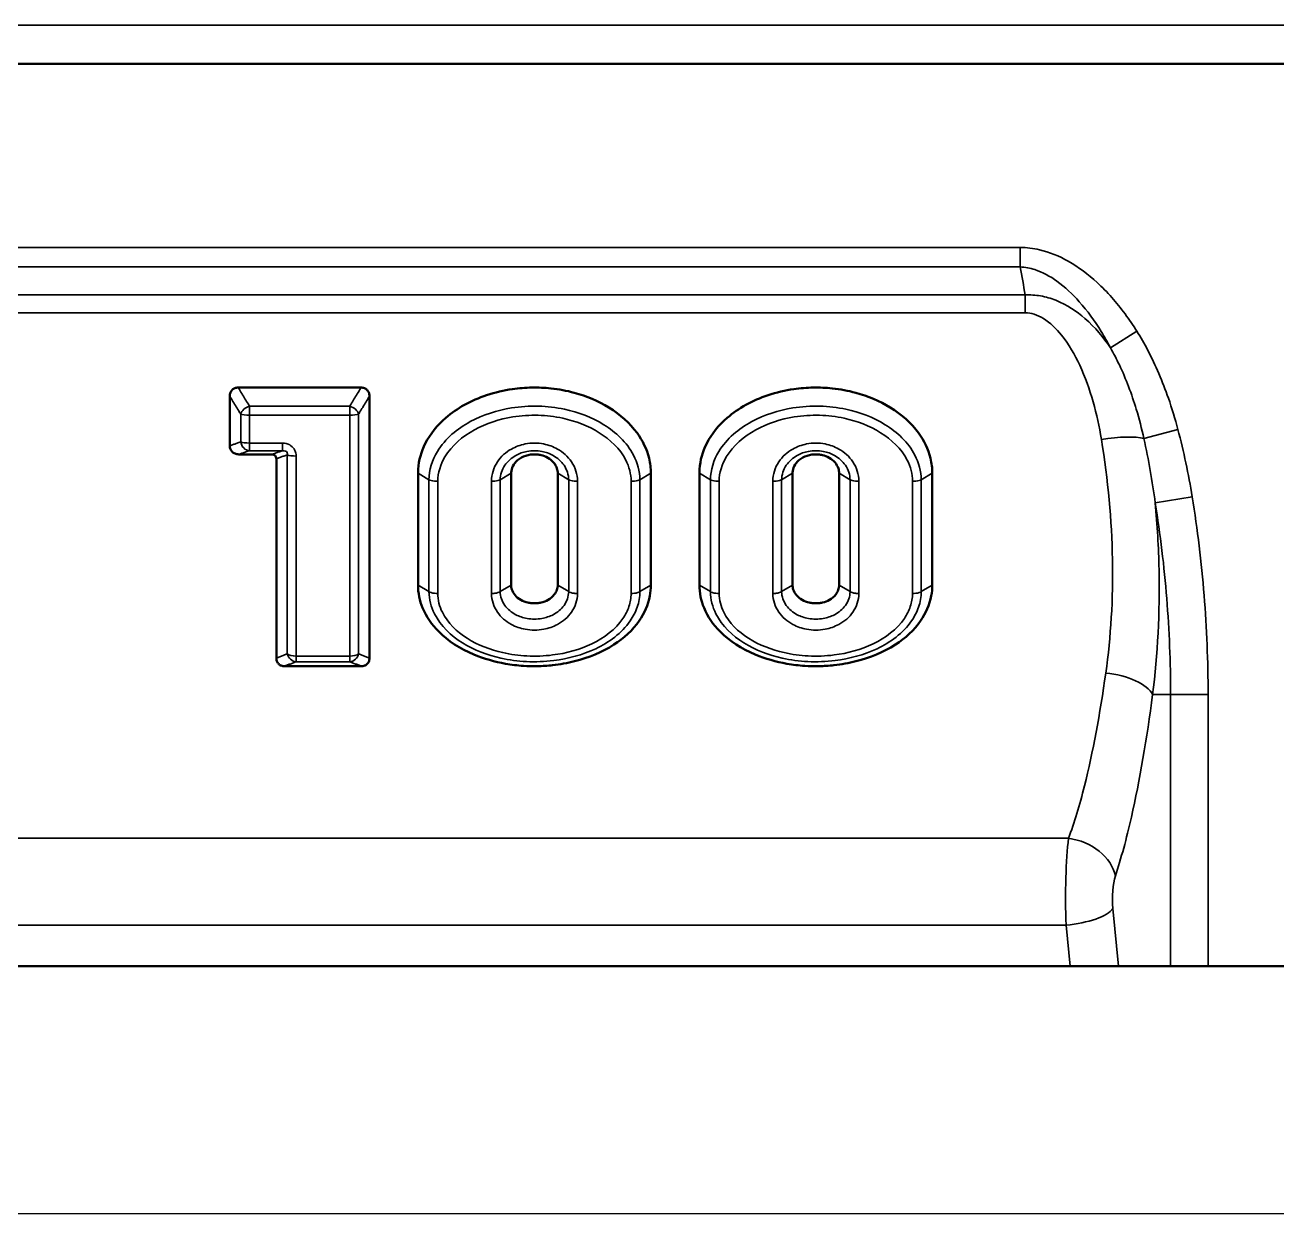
# Model space of a CAD drawing. Header units: millimetres. Extents: x 0 to 2181, y -65 to 1050.
# Drawn here: x 871.7 to 1000.7, y 574.1 to 696.7 of the extents above; entities that cross this region are included whole.
import ezdxf

# ---------------------------------------------------------------- set-up
doc = ezdxf.new("R2010")
doc.units = ezdxf.units.MM
doc.header["$LTSCALE"] = 2.5
for name, color, linetype, lineweight in [('Bemaßung (ISO)', 7, 'Continuous', 25), ('Sichtbar (ISO)', 7, 'Continuous', 50), ('Sichtbar schmal (ISO)', 7, 'Continuous', 35)]:
    doc.layers.add(name, color=color, linetype=linetype, lineweight=lineweight)

msp = doc.modelspace()

# ---------------------------------------------------------------- linework, layer by layer
at = {"layer": 'Bemaßung (ISO)'}
msp.add_line((1357.662, 574.13), (357.662, 574.13), dxfattribs=at)
at = {"layer": 'Sichtbar (ISO)'}
for p, q in [((1357.662, 692.661), (357.662, 692.661)), ((893.63, 659.301), (906.305, 659.301)), ((892.767, 653.301), (892.767, 658.403)), ((907.167, 658.403), (907.167, 631.415)), ((897.101, 652.413), (893.702, 652.413)), ((897.567, 631.415), (897.567, 651.97)), ((912.167, 638.948), (912.167, 650.462)), ((921.767, 650.462), (921.767, 638.948)), ((926.567, 638.948), (926.567, 650.462)), ((936.167, 650.462), (936.167, 638.948)), ((941.167, 638.948), (941.167, 650.462)), ((950.767, 650.462), (950.767, 638.948)), ((955.567, 638.948), (955.567, 650.462)), ((965.167, 650.462), (965.167, 638.948)), ((906.327, 630.583), (898.408, 630.583)), ((1351.662, 599.661), (363.662, 599.661))]:
    msp.add_line(p, q, dxfattribs=at)
for points, knots in [([(892.767, 658.403), (892.767, 658.537), (892.791, 658.67), (892.886, 658.896), (892.948, 658.989), (893.102, 659.139), (893.189, 659.196), (893.395, 659.28), (893.512, 659.301), (893.63, 659.301)], [0, 0, 0, 0, 0.0408852, 0.0408852, 0.07472725, 0.07472725, 0.10632848, 0.10632848, 0.14185826, 0.14185826, 0.14185826, 0.14185826]), ([(906.305, 659.301), (906.423, 659.301), (906.541, 659.28), (906.749, 659.195), (906.838, 659.136), (906.988, 658.987), (907.046, 658.899), (907.115, 658.741), (907.134, 658.676), (907.161, 658.542), (907.167, 658.473), (907.167, 658.403)], [0, 0, 0, 0, 0.03563131, 0.03563131, 0.06777151, 0.06777151, 0.09982904, 0.09982904, 0.12024257, 0.12024257, 0.14151775, 0.14151775, 0.14151775, 0.14151775]), ([(912.167, 650.462), (912.167, 650.605), (912.172, 650.748), (912.243, 651.807), (912.499, 652.693), (913.429, 654.534), (914.165, 655.425), (916.186, 657.176), (917.621, 657.975), (920.106, 658.805), (921, 659.012), (922.569, 659.236), (923.243, 659.289), (924.566, 659.309), (925.218, 659.28), (926.679, 659.125), (927.488, 658.976), (929.526, 658.424), (930.737, 657.923), (933.027, 656.516), (934.013, 655.623), (935.32, 653.827), (935.749, 652.95), (936.104, 651.499), (936.167, 650.981), (936.167, 650.462)], [-3.5517594, -3.5517594, -3.5517594, -3.5517594, -3.5071154, -3.5071154, -3.2222413, -3.2222413, -2.8738477, -2.8738477, -2.4124374, -2.4124374, -2.1669336, -2.1669336, -1.9858628, -1.9858628, -1.8110861, -1.8110861, -1.5910765, -1.5910765, -1.2431725, -1.2431725, -0.8646056, -0.8646056, -0.5664701, -0.5664701, -0.4043046, -0.4043046, -0.4043046, -0.4043046]), ([(941.167, 650.462), (941.167, 650.605), (941.172, 650.748), (941.243, 651.807), (941.499, 652.693), (942.429, 654.534), (943.165, 655.425), (945.186, 657.176), (946.621, 657.975), (949.106, 658.805), (950, 659.012), (951.569, 659.236), (952.243, 659.289), (953.566, 659.309), (954.218, 659.28), (955.679, 659.125), (956.488, 658.976), (958.526, 658.424), (959.737, 657.923), (962.027, 656.516), (963.013, 655.623), (964.32, 653.827), (964.749, 652.95), (965.104, 651.499), (965.167, 650.981), (965.167, 650.462)], [-3.5517594, -3.5517594, -3.5517594, -3.5517594, -3.5071154, -3.5071154, -3.2222413, -3.2222413, -2.8738477, -2.8738477, -2.4124374, -2.4124374, -2.1669336, -2.1669336, -1.9858628, -1.9858628, -1.8110861, -1.8110861, -1.5910765, -1.5910765, -1.2431725, -1.2431725, -0.8646056, -0.8646056, -0.5664701, -0.5664701, -0.4043046, -0.4043046, -0.4043046, -0.4043046]), ([(893.702, 652.413), (893.568, 652.413), (893.435, 652.437), (893.203, 652.531), (893.104, 652.595), (892.943, 652.754), (892.881, 652.846), (892.79, 653.059), (892.767, 653.179), (892.767, 653.301)], [0, 0, 0, 0, 0.04023431, 0.04023431, 0.07562708, 0.07562708, 0.10940291, 0.10940291, 0.14678625, 0.14678625, 0.14678625, 0.14678625]), ([(897.567, 651.97), (897.567, 652.031), (897.556, 652.092), (897.51, 652.199), (897.478, 652.246), (897.397, 652.324), (897.35, 652.354), (897.236, 652.401), (897.169, 652.413), (897.101, 652.413)], [0, 0, 0, 0, 0.018763505, 0.018763505, 0.035962823, 0.035962823, 0.052923533, 0.052923533, 0.07314967, 0.07314967, 0.07314967, 0.07314967]), ([(926.567, 650.462), (926.567, 650.632), (926.54, 650.802), (926.413, 651.186), (926.296, 651.389), (925.975, 651.767), (925.768, 651.932), (925.324, 652.184), (925.091, 652.274), (924.713, 652.365), (924.574, 652.388), (924.325, 652.411), (924.214, 652.415), (923.987, 652.41), (923.87, 652.4), (923.588, 652.36), (923.424, 652.322), (922.957, 652.168), (922.669, 652.012), (922.226, 651.632), (922.06, 651.427), (921.845, 650.996), (921.785, 650.783), (921.771, 650.562), (921.769, 650.529), (921.767, 650.495), (921.767, 650.462)], [-0.68184858, -0.68184858, -0.68184858, -0.68184858, -0.62893593, -0.62893593, -0.55757455, -0.55757455, -0.47837433, -0.47837433, -0.4041379, -0.4041379, -0.36236187, -0.36236187, -0.32940035, -0.32940035, -0.2945152, -0.2945152, -0.24441198, -0.24441198, -0.14758905, -0.14758905, -0.0681125, -0.0681125, 0, 0, 0, 0.01036065, 0.01036065, 0.01036065, 0.01036065]), ([(955.567, 650.462), (955.567, 650.632), (955.54, 650.802), (955.413, 651.186), (955.296, 651.389), (954.975, 651.767), (954.768, 651.932), (954.324, 652.184), (954.091, 652.274), (953.713, 652.365), (953.574, 652.388), (953.325, 652.411), (953.214, 652.415), (952.987, 652.41), (952.87, 652.4), (952.588, 652.36), (952.424, 652.322), (951.957, 652.168), (951.669, 652.012), (951.226, 651.632), (951.06, 651.427), (950.845, 650.996), (950.785, 650.783), (950.771, 650.562), (950.769, 650.529), (950.767, 650.495), (950.767, 650.462)], [-0.68184858, -0.68184858, -0.68184858, -0.68184858, -0.62893593, -0.62893593, -0.55757455, -0.55757455, -0.47837433, -0.47837433, -0.4041379, -0.4041379, -0.36236187, -0.36236187, -0.32940035, -0.32940035, -0.2945152, -0.2945152, -0.24441198, -0.24441198, -0.14758905, -0.14758905, -0.0681125, -0.0681125, 0, 0, 0, 0.01036065, 0.01036065, 0.01036065, 0.01036065]), ([(936.167, 638.948), (936.167, 638.572), (936.132, 638.197), (935.888, 636.91), (935.509, 636.05), (934.296, 634.299), (933.393, 633.476), (931.146, 632.022), (929.751, 631.451), (927.557, 630.899), (926.799, 630.765), (925.519, 630.627), (925.001, 630.595), (923.998, 630.577), (923.512, 630.588), (922.412, 630.66), (921.798, 630.733), (920.069, 631.037), (918.966, 631.349), (916.497, 632.385), (915.265, 633.185), (913.599, 634.857), (913.019, 635.677), (912.333, 637.341), (912.167, 638.133), (912.167, 638.948)], [-3.55076, -3.55076, -3.55076, -3.55076, -3.4280071, -3.4280071, -3.1277782, -3.1277782, -2.7542039, -2.7542039, -2.3127607, -2.3127607, -2.089175, -2.089175, -1.9400014, -1.9400014, -1.8018414, -1.8018414, -1.6272995, -1.6272995, -1.3073326, -1.3073326, -0.8701319, -0.8701319, -0.5479144, -0.5479144, -0.285301, -0.285301, -0.285301, -0.285301]), ([(921.767, 638.948), (921.767, 638.794), (921.791, 638.642), (921.906, 638.279), (922.019, 638.082), (922.329, 637.714), (922.53, 637.553), (922.983, 637.295), (923.233, 637.201), (923.621, 637.112), (923.752, 637.091), (923.98, 637.07), (924.077, 637.065), (924.27, 637.066), (924.367, 637.071), (924.597, 637.093), (924.73, 637.115), (925.112, 637.205), (925.356, 637.298), (925.825, 637.564), (926.045, 637.746), (926.215, 637.965), (926.33, 638.112), (926.421, 638.275), (926.537, 638.607), (926.567, 638.772), (926.567, 638.942), (926.567, 638.945), (926.567, 638.948)], [-0.58086927, -0.58086927, -0.58086927, -0.58086927, -0.53155706, -0.53155706, -0.46022385, -0.46022385, -0.38171862, -0.38171862, -0.30186117, -0.30186117, -0.26236776, -0.26236776, -0.23335887, -0.23335887, -0.20448919, -0.20448919, -0.16430899, -0.16430899, -0.08661741, -0.08661741, 0, 0, 0, 0.05845903, 0.05845903, 0.11169204, 0.11169204, 0.11259214, 0.11259214, 0.11259214, 0.11259214]), ([(965.167, 638.948), (965.167, 638.572), (965.132, 638.197), (964.888, 636.91), (964.509, 636.05), (963.296, 634.299), (962.393, 633.476), (960.146, 632.022), (958.751, 631.451), (956.557, 630.899), (955.799, 630.765), (954.519, 630.627), (954.001, 630.595), (952.998, 630.577), (952.512, 630.588), (951.412, 630.66), (950.798, 630.733), (949.069, 631.037), (947.966, 631.349), (945.497, 632.385), (944.265, 633.185), (942.599, 634.857), (942.019, 635.677), (941.333, 637.341), (941.167, 638.133), (941.167, 638.948)], [-3.55076, -3.55076, -3.55076, -3.55076, -3.4280071, -3.4280071, -3.1277782, -3.1277782, -2.7542039, -2.7542039, -2.3127607, -2.3127607, -2.089175, -2.089175, -1.9400014, -1.9400014, -1.8018414, -1.8018414, -1.6272995, -1.6272995, -1.3073326, -1.3073326, -0.8701319, -0.8701319, -0.5479144, -0.5479144, -0.285301, -0.285301, -0.285301, -0.285301]), ([(950.767, 638.948), (950.767, 638.794), (950.791, 638.642), (950.906, 638.279), (951.019, 638.082), (951.329, 637.714), (951.53, 637.553), (951.983, 637.295), (952.233, 637.201), (952.621, 637.112), (952.752, 637.091), (952.98, 637.07), (953.077, 637.065), (953.27, 637.066), (953.367, 637.071), (953.597, 637.093), (953.73, 637.115), (954.112, 637.205), (954.356, 637.298), (954.825, 637.564), (955.045, 637.746), (955.215, 637.965), (955.33, 638.112), (955.421, 638.275), (955.537, 638.607), (955.567, 638.772), (955.567, 638.942), (955.567, 638.945), (955.567, 638.948)], [-0.58086927, -0.58086927, -0.58086927, -0.58086927, -0.53155706, -0.53155706, -0.46022385, -0.46022385, -0.38171862, -0.38171862, -0.30186117, -0.30186117, -0.26236776, -0.26236776, -0.23335887, -0.23335887, -0.20448919, -0.20448919, -0.16430899, -0.16430899, -0.08661741, -0.08661741, 0, 0, 0, 0.05845903, 0.05845903, 0.11169204, 0.11169204, 0.11259214, 0.11259214, 0.11259214, 0.11259214]), ([(898.408, 630.583), (898.295, 630.583), (898.183, 630.601), (897.984, 630.676), (897.899, 630.727), (897.752, 630.86), (897.694, 630.94), (897.624, 631.086), (897.603, 631.149), (897.574, 631.279), (897.567, 631.347), (897.567, 631.415)], [0, 0, 0, 0, 0.03402963, 0.03402963, 0.06489168, 0.06489168, 0.09648278, 0.09648278, 0.11798049, 0.11798049, 0.14053792, 0.14053792, 0.14053792, 0.14053792]), ([(907.167, 631.415), (907.167, 631.287), (907.143, 631.159), (907.046, 630.948), (906.985, 630.862), (906.833, 630.725), (906.748, 630.674), (906.549, 630.601), (906.439, 630.583), (906.327, 630.583)], [0, 0, 0, 0, 0.0424652, 0.0424652, 0.07630631, 0.07630631, 0.10723055, 0.10723055, 0.14101737, 0.14101737, 0.14101737, 0.14101737])]:
    msp.add_open_spline(points, degree=3, knots=knots, dxfattribs=at)
at = {"layer": 'Sichtbar schmal (ISO)'}
for p, q in [((358.162, 696.661), (1357.162, 696.661)), ((974.235, 673.732), (741.09, 673.732)), ((974.235, 671.732), (974.235, 673.732)), ((741.09, 671.732), (974.235, 671.732)), ((974.736, 668.843), (740.589, 668.843)), ((974.736, 668.843), (974.736, 667.012)), ((740.589, 667.012), (974.736, 667.012)), ((986.25, 665.098), (983.532, 663.393)), ((905.133, 657.383), (894.802, 657.383)), ((894.802, 656.444), (894.802, 657.383)), ((905.133, 657.383), (905.133, 656.444)), ((894.802, 656.444), (905.133, 656.444)), ((986.973, 654.061), (990.478, 654.98)), ((894.803, 652.795), (894.803, 653.578)), ((898.197, 653.578), (894.803, 653.578)), ((898.197, 652.795), (898.197, 653.578)), ((894.803, 652.795), (898.197, 652.795)), ((913.297, 649.783), (912.167, 650.462)), ((921.767, 650.462), (920.638, 649.783)), ((926.567, 650.462), (927.697, 649.783)), ((936.167, 650.462), (935.038, 649.783)), ((942.297, 649.783), (941.167, 650.462)), ((950.767, 650.462), (949.638, 649.783)), ((955.567, 650.462), (956.697, 649.783)), ((965.167, 650.462), (964.038, 649.783)), ((913.297, 649.783), (913.297, 649.783)), ((920.638, 649.783), (920.638, 649.783)), ((927.697, 649.783), (927.697, 649.783)), ((935.038, 649.783), (935.038, 649.783)), ((942.297, 649.783), (942.297, 649.783)), ((949.638, 649.783), (949.638, 649.783)), ((956.697, 649.783), (956.697, 649.783)), ((964.038, 649.783), (964.038, 649.783)), ((988.143, 647.421), (991.957, 648.039)), ((912.167, 638.948), (913.297, 638.269)), ((921.767, 638.948), (920.638, 638.269)), ((927.697, 638.269), (926.567, 638.948)), ((936.167, 638.948), (935.038, 638.269)), ((941.167, 638.948), (942.297, 638.269)), ((950.767, 638.948), (949.638, 638.269)), ((956.697, 638.269), (955.567, 638.948)), ((965.167, 638.948), (964.038, 638.269)), ((913.297, 638.269), (913.297, 638.269)), ((920.638, 638.269), (920.638, 638.269)), ((927.697, 638.269), (927.697, 638.269)), ((935.038, 638.269), (935.038, 638.269)), ((942.297, 638.269), (942.297, 638.269)), ((949.638, 638.269), (949.638, 638.269)), ((956.697, 638.269), (956.697, 638.269)), ((964.038, 638.269), (964.038, 638.269)), ((899.601, 631.042), (899.601, 631.622)), ((905.134, 631.622), (899.601, 631.622)), ((899.601, 631.042), (905.134, 631.042)), ((905.134, 631.622), (905.134, 631.042)), ((987.875, 627.661), (993.589, 627.661)), ((989.725, 627.661), (989.725, 599.661)), ((993.589, 599.661), (993.589, 627.661)), ((736.122, 612.844), (979.203, 612.844)), ((984.364, 599.661), (983.784, 605.609)), ((736.371, 603.899), (978.954, 603.899)), ((978.954, 603.899), (979.368, 599.661))]:
    msp.add_line(p, q, dxfattribs=at)
for centre, major_axis, ratio, start_param, end_param in [((894.802, 656.632), (-0.853, -0.522), 0.6969042, 4.3091087, 5.6632982), ((905.133, 656.632), (-0.853, 0.522), 0.6969042, 3.7614798, 5.1156693), ((894.802, 656.632), (-1, 0), 0.1875691, 0.4380341, 1.5707658), ((905.133, 656.632), (-1, 0), 0.1875691, 1.5708269, 2.7035586), ((982.592, 652.913), (-4.938, -0.784), 0.206567, 3.589537, 4.6796033), ((894.803, 653.783), (1, 0), 0.2059626, 3.5790116, 4.7123599), ((894.803, 653.783), (0.328, -0.945), 0.9054895, 4.4965357, 5.9175077), ((899.603, 652.454), (-1, 0), 0.2150246, 0.4371659, 1.5707687), ((899.601, 632.031), (1, -0.001), 0.4092596, 3.5817378, 4.7126055), ((899.601, 632.031), (0.358, -0.934), 0.9191356, 4.5499382, 5.8877594), ((905.134, 632.031), (1, 0.001), 0.4092596, 4.7121724, 5.8430402), ((905.134, 632.031), (0.358, 0.934), 0.9191356, 3.5370185, 4.8748398), ((983.046, 627.661), (4.957, -0.658), 0.4408493, 0.292505, 1.6292562), ((979.71, 606.635), (0, -8), 0.1004809, 3.8238431, 5.0614548), ((979.203, 608.963), (-4.748, 1.566), 0.7598963, 3.5510984, 4.9579654), ((984.539, 606.635), (0, 3), 0.2679492, 0.6822505, 1.9198622), ((978.954, 605.609), (4.976, 0.485), 0.3405929, 4.6791847, 6.0043068)]:
    msp.add_ellipse(centre, major_axis=major_axis, ratio=ratio, start_param=start_param, end_param=end_param, dxfattribs=at)
for points, knots in [([(986.25, 665.098), (985.866, 665.711), (985.459, 666.31), (984.169, 668.056), (983.213, 669.154), (981.24, 670.967), (980.253, 671.716), (978.252, 672.844), (977.257, 673.259), (975.568, 673.65), (974.902, 673.732), (974.235, 673.732)], [0, 0, 0, 0, 0.2172349, 0.2172349, 0.6516689, 0.6516689, 1.0209035, 1.0209035, 1.340957, 1.340957, 1.5409905, 1.5409905, 1.5409905, 1.5409905]), ([(974.235, 671.732), (974.739, 671.71), (975.246, 671.611), (976.535, 671.191), (977.301, 670.774), (978.847, 669.665), (979.613, 668.943), (981.151, 667.21), (981.899, 666.172), (982.911, 664.529), (983.23, 663.967), (983.532, 663.393)], [-1.5409905, -1.5409905, -1.5409905, -1.5409905, -1.340957, -1.340957, -1.0209035, -1.0209035, -0.6516689, -0.6516689, -0.2172349, -0.2172349, 0, 0, 0, 0]), ([(983.532, 663.393), (982.806, 664.464), (981.957, 665.495), (980.058, 667.152), (979.08, 667.826), (977.397, 668.491), (976.871, 668.648), (975.806, 668.832), (975.275, 668.87), (974.736, 668.843)], [0.88754225, 0.88754225, 0.88754225, 0.88754225, 1.20904069, 1.20904069, 1.46708292, 1.46708292, 1.57299794, 1.57299794, 1.66798189, 1.66798189, 1.66798189, 1.66798189]), ([(974.736, 667.012), (975.053, 667.012), (975.368, 666.958), (976.005, 666.757), (976.323, 666.602), (977.344, 665.969), (977.949, 665.361), (979.243, 663.753), (979.848, 662.688), (980.926, 660.377), (981.373, 659.112), (982.1, 656.553), (982.379, 655.257), (982.592, 653.958)], [-1.6679819, -1.6679819, -1.6679819, -1.6679819, -1.5729979, -1.5729979, -1.4670829, -1.4670829, -1.2090407, -1.2090407, -0.8339909, -0.8339909, -0.4169955, -0.4169955, 0, 0, 0, 0]), ([(990.478, 654.98), (990.192, 656.069), (989.866, 657.148), (988.902, 659.913), (988.197, 661.577), (987.012, 663.826), (986.644, 664.47), (986.25, 665.098)], [0, 0, 0, 0, 0.3378475, 0.3378475, 0.8784035, 0.8784035, 1.1006716, 1.1006716, 1.1006716, 1.1006716]), ([(983.532, 663.393), (983.857, 662.825), (984.161, 662.238), (985.139, 660.177), (985.716, 658.638), (986.491, 656.075), (986.75, 655.073), (986.973, 654.061)], [-1.1006716, -1.1006716, -1.1006716, -1.1006716, -0.8784035, -0.8784035, -0.3378475, -0.3378475, 0, 0, 0, 0]), ([(894.802, 657.383), (894.763, 657.448), (894.723, 657.512), (894.567, 657.767), (894.451, 657.957), (894.335, 658.147), (894.224, 658.328), (894.114, 658.509), (893.893, 658.87), (893.783, 659.05), (893.673, 659.231), (893.659, 659.254), (893.645, 659.278), (893.63, 659.301)], [-0.30205087, -0.30205087, -0.30205087, -0.30205087, -0.27038365, -0.27038365, -0.17715123, -0.17715123, -0.17715123, -0.08857561, -0.08857561, 0, 0, 0, 0.01142355, 0.01142355, 0.01142355, 0.01142355]), ([(906.305, 659.301), (906.29, 659.278), (906.276, 659.254), (906.262, 659.231), (906.146, 659.041), (906.03, 658.851), (905.798, 658.47), (905.681, 658.28), (905.565, 658.09), (905.455, 657.91), (905.344, 657.729), (905.2, 657.493), (905.166, 657.438), (905.133, 657.383)], [-0.37503961, -0.37503961, -0.37503961, -0.37503961, -0.36361607, -0.36361607, -0.36361607, -0.27037746, -0.27037746, -0.17713885, -0.17713885, -0.17713885, -0.08856942, -0.08856942, -0.06156519, -0.06156519, -0.06156519, -0.06156519]), ([(892.767, 658.403), (892.878, 658.222), (892.988, 658.041), (893.209, 657.679), (893.319, 657.498), (893.429, 657.317), (893.546, 657.127), (893.662, 656.936), (893.818, 656.681), (893.857, 656.617), (893.897, 656.552)], [0, 0, 0, 0, 0.08857561, 0.08857561, 0.17715123, 0.17715123, 0.17715123, 0.27038365, 0.27038365, 0.30205087, 0.30205087, 0.30205087, 0.30205087]), ([(906.038, 656.552), (906.072, 656.607), (906.106, 656.662), (906.25, 656.898), (906.36, 657.079), (906.471, 657.26), (906.587, 657.451), (906.703, 657.641), (906.935, 658.022), (907.051, 658.212), (907.167, 658.403)], [0.06156519, 0.06156519, 0.06156519, 0.06156519, 0.08856942, 0.08856942, 0.17713885, 0.17713885, 0.17713885, 0.27037746, 0.27037746, 0.36361607, 0.36361607, 0.36361607, 0.36361607]), ([(935.038, 649.783), (935.03, 650.677), (934.783, 651.559), (933.675, 653.68), (932.548, 654.71), (930.064, 656.248), (928.681, 656.76), (926.381, 657.249), (925.481, 657.353), (924.58, 657.378), (923.651, 657.403), (922.72, 657.343), (920.331, 656.962), (918.885, 656.508), (916.225, 655.061), (914.988, 654.057), (913.64, 651.839), (913.306, 650.821), (913.297, 649.783)], [-2.6664127, -2.6664127, -2.6664127, -2.6664127, -2.4358538, -2.4358538, -2.0346445, -2.0346445, -1.626892, -1.626892, -1.3720468, -1.3720468, -1.3720468, -1.1094806, -1.1094806, -0.6893747, -0.6893747, -0.2678583, -0.2678583, 0, 0, 0, 0]), ([(964.038, 649.783), (964.03, 650.677), (963.783, 651.559), (962.675, 653.68), (961.548, 654.71), (959.064, 656.248), (957.681, 656.76), (955.381, 657.249), (954.481, 657.353), (953.58, 657.378), (952.651, 657.403), (951.72, 657.343), (949.331, 656.962), (947.885, 656.508), (945.225, 655.061), (943.988, 654.057), (942.64, 651.839), (942.306, 650.821), (942.297, 649.783)], [-2.6664127, -2.6664127, -2.6664127, -2.6664127, -2.4358538, -2.4358538, -2.0346445, -2.0346445, -1.626892, -1.626892, -1.3720468, -1.3720468, -1.3720468, -1.1094806, -1.1094806, -0.6893747, -0.6893747, -0.2678583, -0.2678583, 0, 0, 0, 0]), ([(893.897, 656.552), (893.897, 656.075), (893.897, 655.599), (893.897, 654.647), (893.897, 654.171), (893.897, 653.696)], [-0.29049457, -0.29049457, -0.29049457, -0.29049457, -0.14524729, -0.14524729, 0, 0, 0, 0]), ([(894.803, 653.578), (894.803, 654.054), (894.803, 654.532), (894.802, 655.487), (894.802, 655.966), (894.802, 656.444)], [0, 0, 0, 0, 0.14524729, 0.14524729, 0.29049457, 0.29049457, 0.29049457, 0.29049457]), ([(905.133, 656.444), (905.132, 651.756), (905.131, 647.099), (905.132, 638.818), (905.132, 635.167), (905.134, 631.622)], [0, 0, 0, 0, 1.4230649, 1.4230649, 2.5736913, 2.5736913, 2.5736913, 2.5736913]), ([(906.039, 631.857), (906.038, 635.377), (906.038, 639.006), (906.038, 647.243), (906.038, 651.881), (906.038, 656.552)], [-2.5736913, -2.5736913, -2.5736913, -2.5736913, -1.4230649, -1.4230649, 0, 0, 0, 0]), ([(914.203, 649.646), (914.207, 650.52), (914.481, 651.386), (915.644, 653.334), (916.756, 654.263), (919.205, 655.612), (920.558, 656.044), (922.804, 656.406), (923.681, 656.463), (924.556, 656.439), (925.405, 656.415), (926.252, 656.316), (928.41, 655.853), (929.7, 655.367), (931.976, 653.94), (932.979, 652.994), (933.926, 651.147), (934.128, 650.399), (934.132, 649.646)], [0.0001955, 0.0001955, 0.0001955, 0.0001955, 0.2678583, 0.2678583, 0.6893747, 0.6893747, 1.1094806, 1.1094806, 1.3720468, 1.3720468, 1.3720468, 1.626892, 1.626892, 2.0346445, 2.0346445, 2.4358538, 2.4358538, 2.6662172, 2.6662172, 2.6662172, 2.6662172]), ([(943.203, 649.646), (943.207, 650.52), (943.481, 651.386), (944.644, 653.334), (945.756, 654.263), (948.205, 655.612), (949.558, 656.044), (951.804, 656.406), (952.681, 656.463), (953.556, 656.439), (954.405, 656.415), (955.252, 656.316), (957.41, 655.853), (958.7, 655.367), (960.976, 653.94), (961.979, 652.994), (962.926, 651.147), (963.128, 650.399), (963.132, 649.646)], [0.0001955, 0.0001955, 0.0001955, 0.0001955, 0.2678583, 0.2678583, 0.6893747, 0.6893747, 1.1094806, 1.1094806, 1.3720468, 1.3720468, 1.3720468, 1.626892, 1.626892, 2.0346445, 2.0346445, 2.4358538, 2.4358538, 2.6662172, 2.6662172, 2.6662172, 2.6662172]), ([(991.957, 648.039), (991.768, 649.207), (991.548, 650.37), (991.053, 652.684), (990.778, 653.835), (990.478, 654.98)], [0, 0, 0, 0, 0.35498076, 0.35498076, 0.70996152, 0.70996152, 0.70996152, 0.70996152]), ([(893.897, 653.696), (893.864, 653.685), (893.832, 653.673), (893.677, 653.619), (893.555, 653.577), (893.433, 653.534), (893.326, 653.497), (893.22, 653.46), (893.008, 653.385), (892.902, 653.348), (892.796, 653.311), (892.787, 653.308), (892.777, 653.304), (892.767, 653.301)], [-0.27487802, -0.27487802, -0.27487802, -0.27487802, -0.25055829, -0.25055829, -0.15903832, -0.15903832, -0.15903832, -0.07951916, -0.07951916, 0, 0, 0, 0.00716722, 0.00716722, 0.00716722, 0.00716722]), ([(899.603, 652.239), (899.603, 652.337), (899.593, 652.436), (899.539, 652.687), (899.479, 652.835), (899.281, 653.141), (899.125, 653.286), (898.719, 653.516), (898.457, 653.578), (898.197, 653.578)], [0, 0, 0, 0, 0.03004113, 0.03004113, 0.07810693, 0.07810693, 0.14059247, 0.14059247, 0.21863239, 0.21863239, 0.21863239, 0.21863239]), ([(928.603, 649.652), (928.603, 649.654), (928.603, 649.655), (928.603, 649.657), (928.597, 650.357), (928.374, 651.054), (927.621, 652.187), (927.119, 652.64), (926.102, 653.214), (925.617, 653.389), (924.804, 653.547), (924.486, 653.578), (924.167, 653.578), (923.848, 653.577), (923.53, 653.547), (922.717, 653.389), (922.232, 653.213), (921.215, 652.639), (920.713, 652.187), (919.961, 651.053), (919.738, 650.357), (919.732, 649.657), (919.732, 649.655), (919.732, 649.654), (919.732, 649.652)], [-0.0004404, -0.0004404, -0.0004404, -0.0004404, 0, 0, 0, 0.2145275, 0.2145275, 0.4133229, 0.4133229, 0.5662424, 0.5662424, 0.6618171, 0.6618171, 0.6618171, 0.7573866, 0.7573866, 0.9102977, 0.9102977, 1.1090821, 1.1090821, 1.3235288, 1.3235288, 1.3235288, 1.3239693, 1.3239693, 1.3239693, 1.3239693]), ([(957.603, 649.652), (957.603, 649.654), (957.603, 649.655), (957.603, 649.657), (957.597, 650.357), (957.374, 651.053), (956.621, 652.187), (956.119, 652.639), (955.102, 653.214), (954.617, 653.389), (953.805, 653.547), (953.486, 653.578), (953.167, 653.578), (952.849, 653.578), (952.53, 653.547), (951.718, 653.389), (951.233, 653.214), (950.216, 652.64), (949.714, 652.187), (948.961, 651.053), (948.738, 650.357), (948.732, 649.657), (948.732, 649.655), (948.732, 649.654), (948.732, 649.652)], [-0.0004404, -0.0004404, -0.0004404, -0.0004404, 0, 0, 0, 0.2144837, 0.2144837, 0.4132759, 0.4132759, 0.5661929, 0.5661929, 0.661766, 0.661766, 0.661766, 0.757337, 0.757337, 0.9102506, 0.9102506, 1.1090383, 1.1090383, 1.3235288, 1.3235288, 1.3235288, 1.3239693, 1.3239693, 1.3239693, 1.3239693]), ([(982.592, 653.958), (983.277, 649.788), (983.661, 645.632), (983.81, 637.533), (983.573, 633.589), (983.046, 629.88)], [-2.6764536, -2.6764536, -2.6764536, -2.6764536, -1.3382268, -1.3382268, 0, 0, 0, 0]), ([(986.973, 654.061), (987.214, 652.956), (987.433, 651.849), (987.824, 649.635), (987.996, 648.527), (988.143, 647.421)], [-0.70996152, -0.70996152, -0.70996152, -0.70996152, -0.35498076, -0.35498076, 0, 0, 0, 0]), ([(893.702, 652.413), (893.808, 652.45), (893.914, 652.487), (894.126, 652.56), (894.232, 652.597), (894.338, 652.634), (894.461, 652.676), (894.583, 652.719), (894.738, 652.773), (894.77, 652.784), (894.803, 652.795)], [0, 0, 0, 0, 0.07951916, 0.07951916, 0.15903832, 0.15903832, 0.15903832, 0.25055829, 0.25055829, 0.27487802, 0.27487802, 0.27487802, 0.27487802]), ([(898.197, 652.795), (898.183, 652.79), (898.17, 652.786), (898.042, 652.741), (897.929, 652.702), (897.815, 652.662), (897.698, 652.621), (897.581, 652.58), (897.348, 652.499), (897.231, 652.458), (897.114, 652.417), (897.11, 652.416), (897.106, 652.414), (897.101, 652.413)], [-0.27136955, -0.27136955, -0.27136955, -0.27136955, -0.26115695, -0.26115695, -0.17561328, -0.17561328, -0.17561328, -0.08780664, -0.08780664, 0, 0, 0, 0.00331575, 0.00331575, 0.00331575, 0.00331575]), ([(897.567, 651.97), (897.684, 652.011), (897.801, 652.052), (898.034, 652.133), (898.151, 652.173), (898.268, 652.214), (898.381, 652.253), (898.495, 652.293), (898.638, 652.342), (898.668, 652.353), (898.697, 652.363)], [0, 0, 0, 0, 0.08780664, 0.08780664, 0.17561328, 0.17561328, 0.17561328, 0.26115695, 0.26115695, 0.28310531, 0.28310531, 0.28310531, 0.28310531]), ([(898.197, 652.795), (898.311, 652.805), (898.421, 652.792), (898.58, 652.724), (898.635, 652.677), (898.696, 652.574), (898.709, 652.523), (898.71, 652.434), (898.706, 652.398), (898.697, 652.363)], [-0.21863239, -0.21863239, -0.21863239, -0.21863239, -0.14059247, -0.14059247, -0.07810693, -0.07810693, -0.03004113, -0.03004113, 0, 0, 0, 0]), ([(898.697, 652.363), (898.697, 648.858), (898.697, 645.379), (898.697, 638.521), (898.697, 635.141), (898.696, 631.857)], [-2.1472756, -2.1472756, -2.1472756, -2.1472756, -1.0736378, -1.0736378, 0, 0, 0, 0]), ([(899.601, 631.622), (899.603, 634.929), (899.603, 638.331), (899.604, 645.225), (899.603, 648.72), (899.603, 652.239)], [0, 0, 0, 0, 1.0736378, 1.0736378, 2.1472756, 2.1472756, 2.1472756, 2.1472756]), ([(920.638, 649.783), (920.647, 650.311), (920.818, 650.835), (921.403, 651.701), (921.796, 652.052), (922.605, 652.504), (922.995, 652.644), (923.651, 652.771), (923.909, 652.795), (924.167, 652.795), (924.425, 652.795), (924.683, 652.771), (925.339, 652.644), (925.729, 652.504), (926.538, 652.053), (926.931, 651.701), (927.517, 650.835), (927.688, 650.311), (927.697, 649.783)], [-1.3235288, -1.3235288, -1.3235288, -1.3235288, -1.1090821, -1.1090821, -0.9102977, -0.9102977, -0.7573866, -0.7573866, -0.6618171, -0.6618171, -0.6618171, -0.5662424, -0.5662424, -0.4133229, -0.4133229, -0.2145275, -0.2145275, 0, 0, 0, 0]), ([(949.638, 649.783), (949.647, 650.311), (949.818, 650.835), (950.403, 651.701), (950.796, 652.053), (951.606, 652.504), (951.995, 652.644), (952.651, 652.771), (952.909, 652.795), (953.167, 652.795), (953.425, 652.795), (953.684, 652.771), (954.34, 652.644), (954.729, 652.504), (955.539, 652.053), (955.932, 651.701), (956.517, 650.835), (956.688, 650.311), (956.697, 649.783)], [-1.3235288, -1.3235288, -1.3235288, -1.3235288, -1.1090383, -1.1090383, -0.9102506, -0.9102506, -0.757337, -0.757337, -0.661766, -0.661766, -0.661766, -0.5661929, -0.5661929, -0.4132759, -0.4132759, -0.2144837, -0.2144837, 0, 0, 0, 0]), ([(913.297, 649.783), (913.352, 649.755), (913.43, 649.731), (913.621, 649.689), (913.733, 649.673), (913.965, 649.652), (914.081, 649.647), (914.2, 649.646), (914.201, 649.646), (914.203, 649.646)], [0, 0, 0, 0, 0.03906439, 0.03906439, 0.07812875, 0.07812875, 0.11319254, 0.11319254, 0.11371882, 0.11371882, 0.11371882, 0.11371882]), ([(913.297, 649.783), (913.297, 648.811), (913.297, 647.841), (913.297, 645.906), (913.297, 644.942), (913.297, 643.981), (913.297, 643.021), (913.297, 642.065), (913.297, 640.16), (913.297, 639.212), (913.297, 638.269)], [-1.1961103, -1.1961103, -1.1961103, -1.1961103, -0.8969801, -0.8969801, -0.5978498, -0.5978498, -0.5978498, -0.2989249, -0.2989249, 0, 0, 0, 0]), ([(914.203, 638.078), (914.203, 639.026), (914.203, 639.979), (914.203, 641.893), (914.203, 642.855), (914.203, 643.82), (914.203, 644.785), (914.203, 645.754), (914.203, 647.697), (914.203, 648.67), (914.203, 649.646)], [0.0002534, 0.0002534, 0.0002534, 0.0002534, 0.2989249, 0.2989249, 0.5978498, 0.5978498, 0.5978498, 0.8969801, 0.8969801, 1.1958966, 1.1958966, 1.1958966, 1.1958966]), ([(919.732, 649.652), (919.732, 649.651), (919.732, 649.65), (919.732, 649.649), (919.732, 648.672), (919.732, 647.697), (919.732, 645.754), (919.731, 644.785), (919.731, 643.82), (919.731, 642.855), (919.732, 641.893), (919.732, 639.978), (919.732, 639.024), (919.732, 638.076), (919.732, 638.074), (919.732, 638.073), (919.732, 638.071)], [-0.0003823, -0.0003823, -0.0003823, -0.0003823, 0, 0, 0, 0.2991301, 0.2991301, 0.5982602, 0.5982602, 0.5982602, 0.8971853, 0.8971853, 1.1961103, 1.1961103, 1.1961103, 1.1965633, 1.1965633, 1.1965633, 1.1965633]), ([(920.638, 649.783), (920.583, 649.756), (920.505, 649.731), (920.314, 649.691), (920.202, 649.676), (920.024, 649.661), (919.967, 649.657), (919.852, 649.653), (919.795, 649.652), (919.735, 649.652), (919.734, 649.652), (919.732, 649.652)], [0, 0, 0, 0, 0.03906415, 0.03906415, 0.07812826, 0.07812826, 0.09590034, 0.09590034, 0.11314369, 0.11314369, 0.1136702, 0.1136702, 0.1136702, 0.1136702]), ([(920.638, 638.269), (920.638, 639.212), (920.638, 640.16), (920.638, 642.065), (920.638, 643.021), (920.638, 643.981), (920.638, 644.942), (920.638, 645.906), (920.638, 647.841), (920.638, 648.811), (920.638, 649.783)], [-1.1961103, -1.1961103, -1.1961103, -1.1961103, -0.8971853, -0.8971853, -0.5982602, -0.5982602, -0.5982602, -0.2991301, -0.2991301, 0, 0, 0, 0]), ([(927.697, 649.783), (927.752, 649.756), (927.83, 649.731), (928.021, 649.691), (928.133, 649.676), (928.311, 649.661), (928.368, 649.657), (928.483, 649.653), (928.54, 649.652), (928.6, 649.652), (928.601, 649.652), (928.603, 649.652)], [-0.11314371, -0.11314371, -0.11314371, -0.11314371, -0.07407955, -0.07407955, -0.03501543, -0.03501543, -0.01724335, -0.01724335, 0, 0, 0.00052652, 0.00052652, 0.00052652, 0.00052652]), ([(927.697, 649.783), (927.697, 648.811), (927.697, 647.841), (927.697, 645.906), (927.697, 644.942), (927.697, 643.981), (927.697, 643.021), (927.697, 642.065), (927.697, 640.16), (927.697, 639.212), (927.697, 638.269)], [-1.1961103, -1.1961103, -1.1961103, -1.1961103, -0.8969801, -0.8969801, -0.5978498, -0.5978498, -0.5978498, -0.2989249, -0.2989249, 0, 0, 0, 0]), ([(928.603, 638.071), (928.603, 638.073), (928.603, 638.074), (928.603, 638.076), (928.603, 639.024), (928.603, 639.978), (928.603, 641.893), (928.603, 642.855), (928.603, 643.82), (928.603, 644.785), (928.603, 645.754), (928.603, 647.697), (928.603, 648.672), (928.603, 649.649), (928.603, 649.65), (928.603, 649.651), (928.603, 649.652)], [-0.000453, -0.000453, -0.000453, -0.000453, 0, 0, 0, 0.2989249, 0.2989249, 0.5978498, 0.5978498, 0.5978498, 0.8969801, 0.8969801, 1.1961103, 1.1961103, 1.1961103, 1.1964926, 1.1964926, 1.1964926, 1.1964926]), ([(934.132, 649.646), (934.132, 648.67), (934.132, 647.697), (934.132, 645.754), (934.131, 644.785), (934.131, 643.82), (934.131, 642.855), (934.132, 641.893), (934.132, 639.979), (934.132, 639.026), (934.132, 638.078)], [0.0002137, 0.0002137, 0.0002137, 0.0002137, 0.2991301, 0.2991301, 0.5982602, 0.5982602, 0.5982602, 0.8971853, 0.8971853, 1.195857, 1.195857, 1.195857, 1.195857]), ([(934.132, 649.646), (934.134, 649.646), (934.135, 649.646), (934.254, 649.647), (934.37, 649.652), (934.601, 649.673), (934.714, 649.689), (934.905, 649.731), (934.983, 649.755), (935.038, 649.783)], [-0.00052628, -0.00052628, -0.00052628, -0.00052628, 0, 0, 0.03506379, 0.03506379, 0.07412814, 0.07412814, 0.11319253, 0.11319253, 0.11319253, 0.11319253]), ([(935.038, 638.269), (935.038, 639.212), (935.038, 640.16), (935.038, 642.065), (935.038, 643.021), (935.038, 643.981), (935.038, 644.942), (935.038, 645.906), (935.038, 647.841), (935.038, 648.811), (935.038, 649.783)], [-1.1961103, -1.1961103, -1.1961103, -1.1961103, -0.8971853, -0.8971853, -0.5982602, -0.5982602, -0.5982602, -0.2991301, -0.2991301, 0, 0, 0, 0]), ([(942.297, 649.783), (942.352, 649.755), (942.43, 649.731), (942.621, 649.689), (942.733, 649.673), (942.965, 649.652), (943.081, 649.647), (943.2, 649.646), (943.201, 649.646), (943.203, 649.646)], [0, 0, 0, 0, 0.03906439, 0.03906439, 0.07812875, 0.07812875, 0.11319254, 0.11319254, 0.11371882, 0.11371882, 0.11371882, 0.11371882]), ([(942.297, 649.783), (942.297, 648.811), (942.297, 647.841), (942.297, 645.906), (942.297, 644.942), (942.297, 643.981), (942.297, 643.021), (942.297, 642.065), (942.297, 640.16), (942.297, 639.212), (942.297, 638.269)], [-1.1961103, -1.1961103, -1.1961103, -1.1961103, -0.8969801, -0.8969801, -0.5978498, -0.5978498, -0.5978498, -0.2989249, -0.2989249, 0, 0, 0, 0]), ([(943.203, 638.078), (943.203, 639.026), (943.203, 639.979), (943.203, 641.893), (943.203, 642.855), (943.203, 643.82), (943.203, 644.785), (943.203, 645.754), (943.203, 647.697), (943.203, 648.67), (943.203, 649.646)], [0.0002534, 0.0002534, 0.0002534, 0.0002534, 0.2989249, 0.2989249, 0.5978498, 0.5978498, 0.5978498, 0.8969801, 0.8969801, 1.1958966, 1.1958966, 1.1958966, 1.1958966]), ([(948.732, 649.652), (948.732, 649.651), (948.732, 649.65), (948.732, 649.649), (948.732, 648.672), (948.732, 647.697), (948.732, 645.754), (948.731, 644.785), (948.731, 643.82), (948.731, 642.855), (948.732, 641.893), (948.732, 639.978), (948.732, 639.024), (948.732, 638.076), (948.732, 638.074), (948.732, 638.073), (948.732, 638.071)], [-0.0003823, -0.0003823, -0.0003823, -0.0003823, 0, 0, 0, 0.2991301, 0.2991301, 0.5982602, 0.5982602, 0.5982602, 0.8971853, 0.8971853, 1.1961103, 1.1961103, 1.1961103, 1.1965633, 1.1965633, 1.1965633, 1.1965633]), ([(949.638, 649.783), (949.583, 649.756), (949.505, 649.731), (949.314, 649.691), (949.202, 649.676), (949.024, 649.661), (948.967, 649.657), (948.852, 649.653), (948.795, 649.652), (948.735, 649.652), (948.734, 649.652), (948.732, 649.652)], [0, 0, 0, 0, 0.03906415, 0.03906415, 0.07812826, 0.07812826, 0.09590034, 0.09590034, 0.11314369, 0.11314369, 0.1136702, 0.1136702, 0.1136702, 0.1136702]), ([(949.638, 638.269), (949.638, 639.212), (949.638, 640.16), (949.638, 642.065), (949.638, 643.021), (949.638, 643.981), (949.638, 644.942), (949.638, 645.906), (949.638, 647.841), (949.638, 648.811), (949.638, 649.783)], [-1.1961103, -1.1961103, -1.1961103, -1.1961103, -0.8971853, -0.8971853, -0.5982602, -0.5982602, -0.5982602, -0.2991301, -0.2991301, 0, 0, 0, 0]), ([(956.697, 649.783), (956.752, 649.756), (956.83, 649.731), (957.021, 649.691), (957.133, 649.676), (957.311, 649.661), (957.368, 649.657), (957.483, 649.653), (957.54, 649.652), (957.6, 649.652), (957.601, 649.652), (957.603, 649.652)], [-0.11314371, -0.11314371, -0.11314371, -0.11314371, -0.07407955, -0.07407955, -0.03501543, -0.03501543, -0.01724335, -0.01724335, 0, 0, 0.00052652, 0.00052652, 0.00052652, 0.00052652]), ([(956.697, 649.783), (956.697, 648.811), (956.697, 647.841), (956.697, 645.906), (956.697, 644.942), (956.697, 643.981), (956.697, 643.021), (956.697, 642.065), (956.697, 640.16), (956.697, 639.212), (956.697, 638.269)], [-1.1961103, -1.1961103, -1.1961103, -1.1961103, -0.8969801, -0.8969801, -0.5978498, -0.5978498, -0.5978498, -0.2989249, -0.2989249, 0, 0, 0, 0]), ([(957.603, 638.071), (957.603, 638.073), (957.603, 638.074), (957.603, 638.076), (957.603, 639.024), (957.603, 639.978), (957.603, 641.893), (957.603, 642.855), (957.603, 643.82), (957.603, 644.785), (957.603, 645.754), (957.603, 647.697), (957.603, 648.672), (957.603, 649.649), (957.603, 649.65), (957.603, 649.651), (957.603, 649.652)], [-0.000453, -0.000453, -0.000453, -0.000453, 0, 0, 0, 0.2989249, 0.2989249, 0.5978498, 0.5978498, 0.5978498, 0.8969801, 0.8969801, 1.1961103, 1.1961103, 1.1961103, 1.1964926, 1.1964926, 1.1964926, 1.1964926]), ([(963.132, 649.646), (963.132, 648.67), (963.132, 647.697), (963.132, 645.754), (963.131, 644.785), (963.131, 643.82), (963.131, 642.855), (963.132, 641.893), (963.132, 639.979), (963.132, 639.026), (963.132, 638.078)], [0.0002137, 0.0002137, 0.0002137, 0.0002137, 0.2991301, 0.2991301, 0.5982602, 0.5982602, 0.5982602, 0.8971853, 0.8971853, 1.195857, 1.195857, 1.195857, 1.195857]), ([(963.132, 649.646), (963.134, 649.646), (963.135, 649.646), (963.254, 649.647), (963.37, 649.652), (963.601, 649.673), (963.714, 649.689), (963.905, 649.731), (963.983, 649.755), (964.038, 649.783)], [-0.00052628, -0.00052628, -0.00052628, -0.00052628, 0, 0, 0.03506379, 0.03506379, 0.07412814, 0.07412814, 0.11319254, 0.11319254, 0.11319254, 0.11319254]), ([(964.038, 638.269), (964.038, 639.212), (964.038, 640.16), (964.038, 642.065), (964.038, 643.021), (964.038, 643.981), (964.038, 644.942), (964.038, 645.906), (964.038, 647.841), (964.038, 648.811), (964.038, 649.783)], [-1.1961103, -1.1961103, -1.1961103, -1.1961103, -0.8971853, -0.8971853, -0.5982602, -0.5982602, -0.5982602, -0.2991301, -0.2991301, 0, 0, 0, 0]), ([(993.589, 627.661), (993.589, 631.072), (993.455, 634.483), (992.911, 641.283), (992.502, 644.672), (991.957, 648.039)], [0, 0, 0, 0, 1.0232779, 1.0232779, 2.0465557, 2.0465557, 2.0465557, 2.0465557]), ([(987.875, 627.661), (988.402, 631.79), (988.631, 636.128), (988.491, 642.82), (988.359, 645.116), (988.143, 647.421)], [0, 0, 0, 0, 1.3382268, 1.3382268, 2.0276892, 2.0276892, 2.0276892, 2.0276892]), ([(988.143, 647.421), (988.672, 644.157), (989.068, 640.872), (989.595, 634.278), (989.725, 630.97), (989.725, 627.661)], [-2.0465557, -2.0465557, -2.0465557, -2.0465557, -1.0232779, -1.0232779, 0, 0, 0, 0]), ([(914.203, 638.078), (914.201, 638.078), (914.2, 638.078), (914.081, 638.078), (913.965, 638.085), (913.734, 638.113), (913.621, 638.136), (913.43, 638.194), (913.352, 638.229), (913.297, 638.269)], [-0.00052616, -0.00052616, -0.00052616, -0.00052616, 0, 0, 0.03503885, 0.03503885, 0.07410317, 0.07410317, 0.11316754, 0.11316754, 0.11316754, 0.11316754]), ([(913.297, 638.269), (913.305, 637.469), (913.516, 636.682), (914.512, 634.702), (915.578, 633.721), (917.967, 632.233), (919.319, 631.729), (921.571, 631.225), (922.454, 631.108), (923.34, 631.063), (924.279, 631.016), (925.222, 631.049), (927.646, 631.349), (929.119, 631.74), (931.857, 633.043), (933.145, 633.965), (934.335, 635.69), (934.584, 636.165), (934.934, 637.182), (935.032, 637.724), (935.038, 638.269)], [-2.6618666, -2.6618666, -2.6618666, -2.6618666, -2.450525, -2.450525, -2.0621705, -2.0621705, -1.6602217, -1.6602217, -1.4090038, -1.4090038, -1.4090038, -1.1429807, -1.1429807, -0.7173437, -0.7173437, -0.2881452, -0.2881452, -0.1440726, -0.1440726, 0, 0, 0, 0]), ([(934.132, 638.078), (934.129, 637.621), (934.05, 637.167), (933.759, 636.3), (933.548, 635.889), (932.52, 634.37), (931.358, 633.511), (928.829, 632.29), (927.447, 631.914), (925.163, 631.628), (924.273, 631.596), (923.387, 631.642), (922.551, 631.685), (921.719, 631.797), (919.605, 632.276), (918.345, 632.756), (916.164, 634.135), (915.222, 635.032), (914.378, 636.745), (914.207, 637.408), (914.203, 638.078)], [0.0002316, 0.0002316, 0.0002316, 0.0002316, 0.1440726, 0.1440726, 0.2881452, 0.2881452, 0.7173437, 0.7173437, 1.1429807, 1.1429807, 1.4090038, 1.4090038, 1.4090038, 1.6602217, 1.6602217, 2.0621705, 2.0621705, 2.450525, 2.450525, 2.6616349, 2.6616349, 2.6616349, 2.6616349]), ([(920.638, 638.269), (920.583, 638.229), (920.505, 638.193), (920.314, 638.133), (920.202, 638.11), (920.024, 638.087), (919.967, 638.081), (919.852, 638.074), (919.795, 638.072), (919.735, 638.071), (919.734, 638.071), (919.732, 638.071)], [-0.11312606, -0.11312606, -0.11312606, -0.11312606, -0.07406202, -0.07406202, -0.03499803, -0.03499803, -0.01723442, -0.01723442, 0, 0, 0.0005265, 0.0005265, 0.0005265, 0.0005265]), ([(919.732, 638.071), (919.732, 638.07), (919.732, 638.068), (919.732, 638.066), (919.74, 637.39), (919.961, 636.722), (920.711, 635.635), (921.213, 635.201), (922.231, 634.652), (922.716, 634.485), (923.53, 634.335), (923.849, 634.306), (924.167, 634.306), (924.486, 634.306), (924.805, 634.335), (925.619, 634.485), (926.104, 634.652), (927.122, 635.201), (927.624, 635.635), (928.374, 636.722), (928.595, 637.39), (928.603, 638.066), (928.603, 638.068), (928.603, 638.07), (928.603, 638.071)], [-0.0005222, -0.0005222, -0.0005222, -0.0005222, 0, 0, 0, 0.2130432, 0.2130432, 0.4120027, 0.4120027, 0.5650485, 0.5650485, 0.6607022, 0.6607022, 0.6607022, 0.7563543, 0.7563543, 0.9093977, 0.9093977, 1.1083542, 1.1083542, 1.3214, 1.3214, 1.3214, 1.3219222, 1.3219222, 1.3219222, 1.3219222]), ([(927.697, 638.269), (927.686, 637.766), (927.515, 637.271), (926.931, 636.456), (926.537, 636.127), (925.728, 635.704), (925.339, 635.574), (924.683, 635.456), (924.425, 635.433), (924.167, 635.433), (923.91, 635.433), (923.652, 635.456), (922.996, 635.574), (922.607, 635.704), (921.798, 636.127), (921.404, 636.456), (920.82, 637.271), (920.649, 637.766), (920.638, 638.269)], [-1.3214, -1.3214, -1.3214, -1.3214, -1.1083542, -1.1083542, -0.9093977, -0.9093977, -0.7563543, -0.7563543, -0.6607022, -0.6607022, -0.6607022, -0.5650485, -0.5650485, -0.4120027, -0.4120027, -0.2130432, -0.2130432, 0, 0, 0, 0]), ([(928.603, 638.071), (928.601, 638.071), (928.6, 638.071), (928.54, 638.072), (928.483, 638.074), (928.368, 638.081), (928.311, 638.087), (928.133, 638.11), (928.021, 638.133), (927.83, 638.193), (927.752, 638.229), (927.697, 638.269)], [-0.11365252, -0.11365252, -0.11365252, -0.11365252, -0.11312602, -0.11312602, -0.09589161, -0.09589161, -0.078128, -0.078128, -0.03906403, -0.03906403, 0, 0, 0, 0]), ([(934.132, 638.078), (934.134, 638.078), (934.135, 638.078), (934.254, 638.078), (934.37, 638.085), (934.601, 638.113), (934.714, 638.136), (934.905, 638.194), (934.983, 638.229), (935.038, 638.269)], [-0.11369368, -0.11369368, -0.11369368, -0.11369368, -0.11316753, -0.11316753, -0.07812868, -0.07812868, -0.03906437, -0.03906437, 0, 0, 0, 0]), ([(942.297, 638.269), (942.305, 637.469), (942.516, 636.682), (943.512, 634.702), (944.578, 633.721), (946.967, 632.233), (948.319, 631.729), (950.571, 631.225), (951.454, 631.108), (952.34, 631.063), (953.279, 631.016), (954.222, 631.049), (956.646, 631.349), (958.119, 631.74), (960.857, 633.043), (962.145, 633.965), (963.335, 635.69), (963.584, 636.165), (963.934, 637.182), (964.032, 637.724), (964.038, 638.269)], [-2.6618666, -2.6618666, -2.6618666, -2.6618666, -2.450525, -2.450525, -2.0621705, -2.0621705, -1.6602217, -1.6602217, -1.4090038, -1.4090038, -1.4090038, -1.1429807, -1.1429807, -0.7173437, -0.7173437, -0.2881452, -0.2881452, -0.1440726, -0.1440726, 0, 0, 0, 0]), ([(943.203, 638.078), (943.201, 638.078), (943.2, 638.078), (943.081, 638.078), (942.965, 638.085), (942.734, 638.113), (942.621, 638.136), (942.43, 638.194), (942.352, 638.229), (942.297, 638.269)], [-0.00052616, -0.00052616, -0.00052616, -0.00052616, 0, 0, 0.03503885, 0.03503885, 0.07410316, 0.07410316, 0.11316754, 0.11316754, 0.11316754, 0.11316754]), ([(963.132, 638.078), (963.129, 637.621), (963.05, 637.167), (962.759, 636.3), (962.548, 635.889), (961.52, 634.37), (960.358, 633.511), (957.829, 632.29), (956.447, 631.914), (954.163, 631.628), (953.273, 631.596), (952.387, 631.642), (951.551, 631.685), (950.719, 631.797), (948.605, 632.276), (947.345, 632.756), (945.164, 634.135), (944.222, 635.032), (943.378, 636.745), (943.207, 637.408), (943.203, 638.078)], [0.0002316, 0.0002316, 0.0002316, 0.0002316, 0.1440726, 0.1440726, 0.2881452, 0.2881452, 0.7173437, 0.7173437, 1.1429807, 1.1429807, 1.4090038, 1.4090038, 1.4090038, 1.6602217, 1.6602217, 2.0621705, 2.0621705, 2.450525, 2.450525, 2.6616349, 2.6616349, 2.6616349, 2.6616349]), ([(949.638, 638.269), (949.583, 638.229), (949.505, 638.193), (949.314, 638.133), (949.202, 638.11), (949.024, 638.087), (948.967, 638.081), (948.852, 638.074), (948.795, 638.072), (948.735, 638.071), (948.734, 638.071), (948.732, 638.071)], [-0.11312606, -0.11312606, -0.11312606, -0.11312606, -0.07406202, -0.07406202, -0.03499803, -0.03499803, -0.01723442, -0.01723442, 0, 0, 0.0005265, 0.0005265, 0.0005265, 0.0005265]), ([(948.732, 638.071), (948.732, 638.07), (948.732, 638.068), (948.732, 638.066), (948.74, 637.39), (948.961, 636.722), (949.711, 635.634), (950.214, 635.201), (951.232, 634.652), (951.717, 634.485), (952.53, 634.334), (952.849, 634.306), (953.168, 634.306), (953.487, 634.306), (953.806, 634.335), (954.619, 634.485), (955.104, 634.653), (956.122, 635.201), (956.625, 635.635), (957.374, 636.723), (957.595, 637.39), (957.603, 638.066), (957.603, 638.068), (957.603, 638.07), (957.603, 638.071)], [-0.0005222, -0.0005222, -0.0005222, -0.0005222, 0, 0, 0, 0.2130943, 0.2130943, 0.4120576, 0.4120576, 0.5651063, 0.5651063, 0.6607618, 0.6607618, 0.6607618, 0.7564121, 0.7564121, 0.9094526, 0.9094526, 1.1084053, 1.1084053, 1.3214, 1.3214, 1.3214, 1.3219222, 1.3219222, 1.3219222, 1.3219222]), ([(956.697, 638.269), (956.686, 637.766), (956.515, 637.271), (955.931, 636.457), (955.538, 636.127), (954.728, 635.705), (954.339, 635.574), (953.683, 635.456), (953.426, 635.433), (953.168, 635.433), (952.91, 635.433), (952.652, 635.456), (951.997, 635.574), (951.607, 635.704), (950.798, 636.126), (950.405, 636.456), (949.82, 637.271), (949.649, 637.766), (949.638, 638.269)], [-1.3214, -1.3214, -1.3214, -1.3214, -1.1084053, -1.1084053, -0.9094526, -0.9094526, -0.7564121, -0.7564121, -0.6607618, -0.6607618, -0.6607618, -0.5651063, -0.5651063, -0.4120576, -0.4120576, -0.2130943, -0.2130943, 0, 0, 0, 0]), ([(957.603, 638.071), (957.601, 638.071), (957.6, 638.071), (957.54, 638.072), (957.483, 638.074), (957.368, 638.081), (957.311, 638.087), (957.133, 638.11), (957.021, 638.133), (956.83, 638.193), (956.752, 638.229), (956.697, 638.269)], [-0.11365252, -0.11365252, -0.11365252, -0.11365252, -0.11312602, -0.11312602, -0.09589161, -0.09589161, -0.078128, -0.078128, -0.03906403, -0.03906403, 0, 0, 0, 0]), ([(963.132, 638.078), (963.134, 638.078), (963.135, 638.078), (963.254, 638.078), (963.37, 638.085), (963.601, 638.113), (963.714, 638.136), (963.905, 638.194), (963.983, 638.229), (964.038, 638.269)], [-0.11369368, -0.11369368, -0.11369368, -0.11369368, -0.11316753, -0.11316753, -0.07812868, -0.07812868, -0.03906437, -0.03906437, 0, 0, 0, 0]), ([(898.696, 631.857), (898.659, 631.843), (898.623, 631.828), (898.478, 631.772), (898.37, 631.73), (898.262, 631.687), (898.146, 631.642), (898.03, 631.597), (897.799, 631.506), (897.683, 631.461), (897.567, 631.415)], [-0.30805596, -0.30805596, -0.30805596, -0.30805596, -0.2780639, -0.2780639, -0.18978567, -0.18978567, -0.18978567, -0.09489283, -0.09489283, 0, 0, 0, 0]), ([(898.408, 630.583), (898.43, 630.591), (898.451, 630.599), (898.472, 630.607), (898.587, 630.652), (898.703, 630.697), (898.935, 630.786), (899.05, 630.831), (899.167, 630.875), (899.274, 630.917), (899.382, 630.959), (899.527, 631.014), (899.564, 631.028), (899.601, 631.042)], [-0.01738537, -0.01738537, -0.01738537, -0.01738537, 0, 0, 0, 0.09489283, 0.09489283, 0.18978567, 0.18978567, 0.18978567, 0.2780639, 0.2780639, 0.30805596, 0.30805596, 0.30805596, 0.30805596]), ([(905.134, 631.042), (905.171, 631.028), (905.207, 631.014), (905.352, 630.959), (905.459, 630.917), (905.567, 630.876), (905.683, 630.831), (905.8, 630.786), (906.032, 630.697), (906.147, 630.652), (906.263, 630.607), (906.284, 630.599), (906.305, 630.591), (906.327, 630.583)], [-0.30805596, -0.30805596, -0.30805596, -0.30805596, -0.27823391, -0.27823391, -0.19012569, -0.19012569, -0.19012569, -0.09506285, -0.09506285, 0, 0, 0, 0.01738537, 0.01738537, 0.01738537, 0.01738537]), ([(907.167, 631.415), (907.052, 631.461), (906.936, 631.506), (906.704, 631.597), (906.588, 631.643), (906.472, 631.688), (906.364, 631.73), (906.256, 631.772), (906.112, 631.828), (906.075, 631.843), (906.039, 631.857)], [0, 0, 0, 0, 0.09506285, 0.09506285, 0.19012569, 0.19012569, 0.19012569, 0.27823391, 0.27823391, 0.30805596, 0.30805596, 0.30805596, 0.30805596]), ([(983.046, 629.88), (982.445, 625.65), (981.723, 621.697), (980.35, 616.263), (979.8, 614.447), (979.203, 612.844)], [-3.053582, -3.053582, -3.053582, -3.053582, -1.526791, -1.526791, -0.6472371, -0.6472371, -0.6472371, -0.6472371]), ([(984.032, 608.963), (984.629, 610.773), (985.18, 612.809), (986.552, 618.829), (987.274, 623.132), (987.875, 627.661)], [0.647237, 0.647237, 0.647237, 0.647237, 1.526791, 1.526791, 3.053582, 3.053582, 3.053582, 3.053582])]:
    msp.add_open_spline(points, degree=3, knots=knots, dxfattribs=at)
for points in [[(974.235, 671.732), (974.414, 670.771), (974.581, 669.808), (974.736, 668.843)], [(920.638, 638.269), (920.638, 638.269), (920.638, 638.269), (920.638, 638.269)], [(927.697, 638.269), (927.697, 638.269), (927.697, 638.269), (927.697, 638.269)], [(949.638, 638.269), (949.638, 638.269), (949.638, 638.269), (949.638, 638.269)], [(956.697, 638.269), (956.697, 638.269), (956.697, 638.269), (956.697, 638.269)]]:
    msp.add_open_spline(points, degree=3, dxfattribs=at)

doc.saveas('drawing.dxf')
